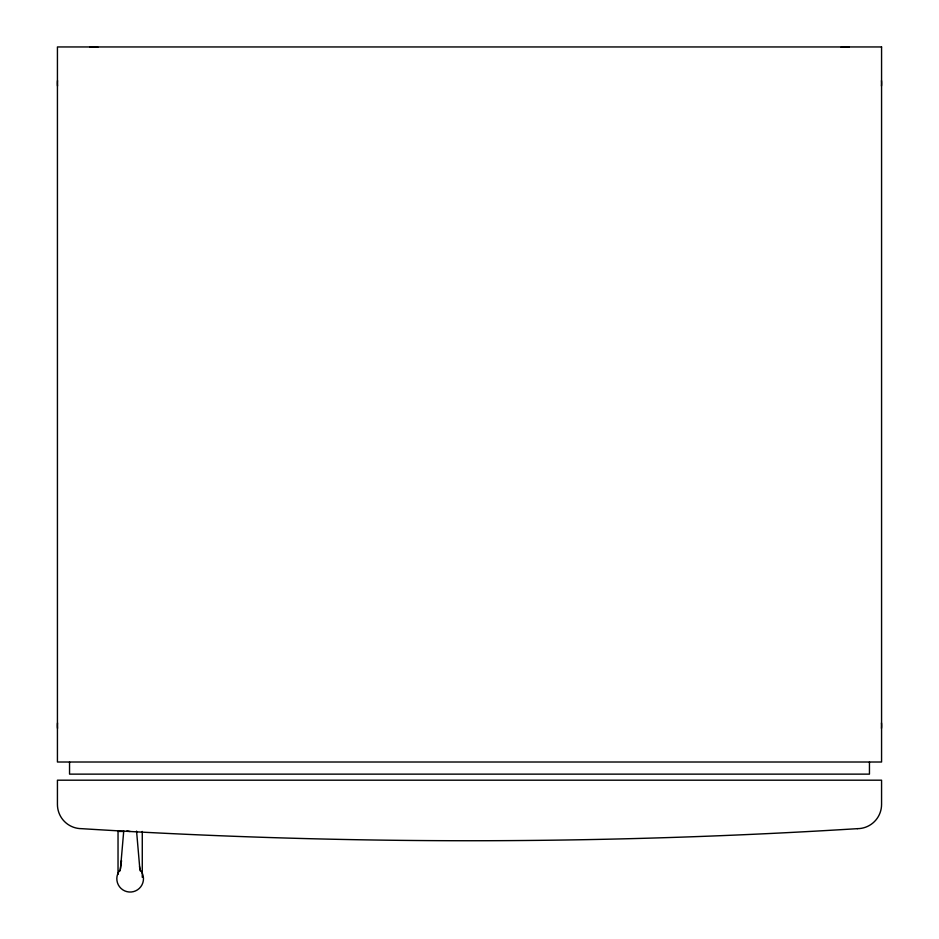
<?xml version="1.0" encoding="UTF-8"?>
<svg xmlns="http://www.w3.org/2000/svg" width="939" height="939" viewBox="0 0 939 939"><rect width="100%" height="100%" fill="white"/><g stroke="black" fill="none" stroke-linecap="round" stroke-linejoin="round"><path stroke-width="1.41" d="M123.725 831.097L120.45 869.009M121.178 862.976L121.483 860.652L120.075 870.876M124.089 831.449L118.032 831.449L118.032 874.42M139.512 866.497L140.216 870.876M139.841 869.009L136.566 831.097M869.455 762.01L869.455 774.135L69.545 774.135L69.545 762.01M142.27 831.449L142.27 877.284M881.475 80.601A36.363 36.363 0 0 1 881.475 86.012M841.144 47.173A36.363 36.363 0 0 1 849.279 47.173M57.525 86.012A36.363 36.363 0 0 1 57.525 80.601M89.721 47.173A36.363 36.363 0 0 1 97.856 47.173M881.475 722.948A36.363 36.363 0 0 1 881.475 728.359M57.525 728.359A36.363 36.363 0 0 1 57.525 722.948M130.145 831.449A6.057 6.057 0 0 1 127.117 830.639M140.357 870.148A13.334 13.334 0 0 1 139.301 888.411A13.334 13.334 0 0 1 121.002 888.411A13.334 13.334 0 0 1 119.934 870.148M857.33 828.668C599.105 844.76 339.895 844.76 81.67 828.668A24.238 24.238 0 0 1 57.432 804.43L57.432 780.192L881.568 780.192L881.568 804.43A24.238 24.238 0 0 1 857.33 828.668M881.568 46.95L57.432 46.95L57.432 762.01L881.568 762.01L881.568 46.95"/></g></svg>
